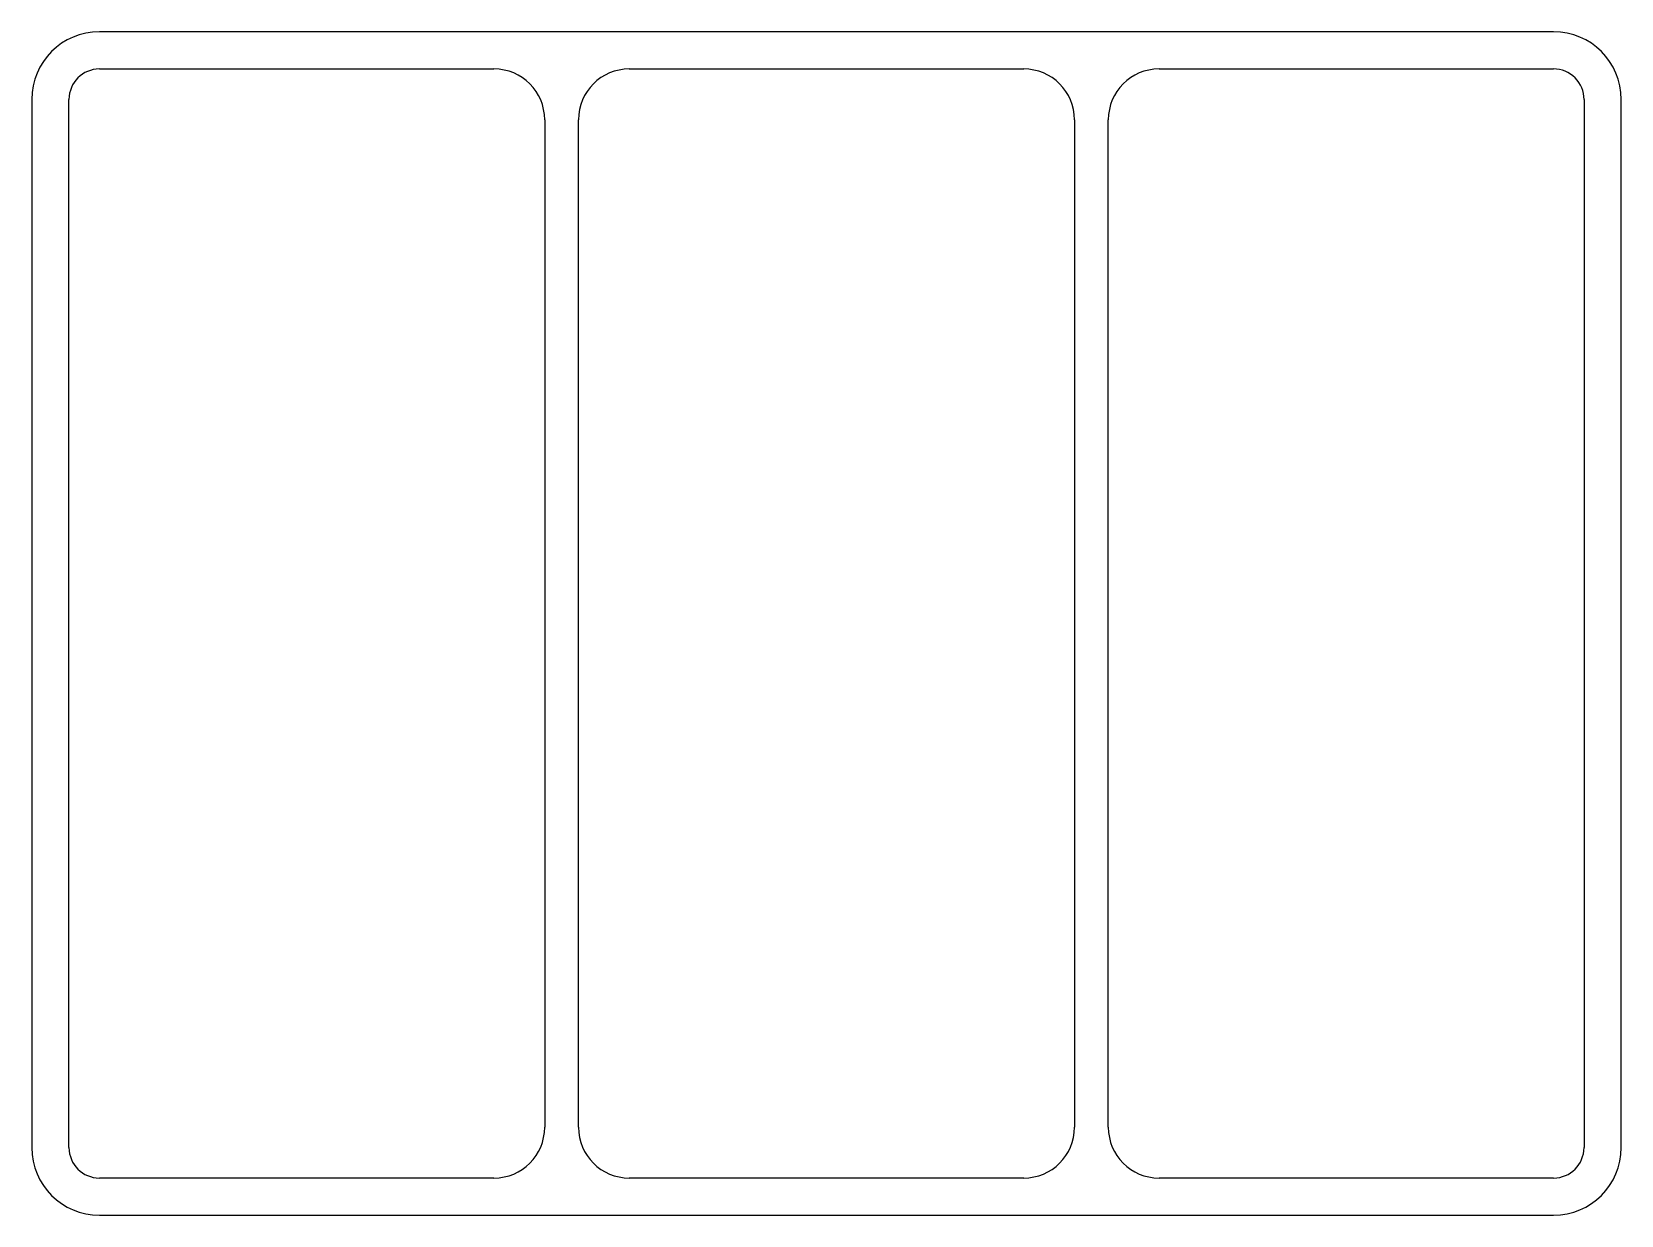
# Model space of a CAD drawing. Extents: x 2189.2 to 2283.2, y 969.7 to 1039.7.
import ezdxf

# ---------------------------------------------------------------- set-up
doc = ezdxf.new("R2010")
doc.units = 0
doc.layers.get('0').update_dxf_attribs({"linetype": 'CONTINUOUS'})

msp = doc.modelspace()

# ---------------------------------------------------------------- linework, layer by layer
for p, q in [((2279.167, 1039.719), (2193.167, 1039.719)), ((2193.167, 1037.519), (2216.5, 1037.519)), ((2224.5, 1037.519), (2247.833, 1037.519)), ((2255.833, 1037.519), (2279.167, 1037.519)), ((2189.167, 1035.719), (2189.167, 973.719)), ((2191.367, 973.719), (2191.367, 1035.719)), ((2280.967, 1035.719), (2280.967, 973.719)), ((2283.167, 973.719), (2283.167, 1035.719)), ((2219.5, 1034.519), (2219.5, 974.919)), ((2221.5, 974.919), (2221.5, 1034.519)), ((2250.833, 1034.519), (2250.833, 974.919)), ((2252.833, 974.919), (2252.833, 1034.519)), ((2216.5, 971.919), (2193.167, 971.919)), ((2247.833, 971.919), (2224.5, 971.919)), ((2279.167, 971.919), (2255.833, 971.919)), ((2193.167, 969.719), (2279.167, 969.719))]:
    msp.add_line(p, q)
for centre, radius, start, end in [((2193.167, 1035.719), 4, 90, 180), ((2279.167, 1035.719), 4, 0, 90), ((2193.167, 1035.719), 1.8, 90, 180), ((2216.5, 1034.519), 3, 0, 90), ((2224.5, 1034.519), 3, 90, 180), ((2247.833, 1034.519), 3, 0, 90), ((2255.833, 1034.519), 3, 90.00003, 180), ((2279.167, 1035.719), 1.8, 0, 90.00003), ((2216.5, 974.919), 3, 270, 360), ((2224.5, 974.919), 3, 180, 270), ((2247.833, 974.919), 3, 270, 0), ((2255.833, 974.919), 3, 180, 270), ((2193.167, 973.719), 4, 180, 270), ((2193.167, 973.719), 1.8, 180, 270), ((2279.167, 973.719), 1.8, 270, 0), ((2279.167, 973.719), 4, 270, 0)]:
    msp.add_arc(centre, radius, start, end)

doc.saveas('drawing.dxf')
